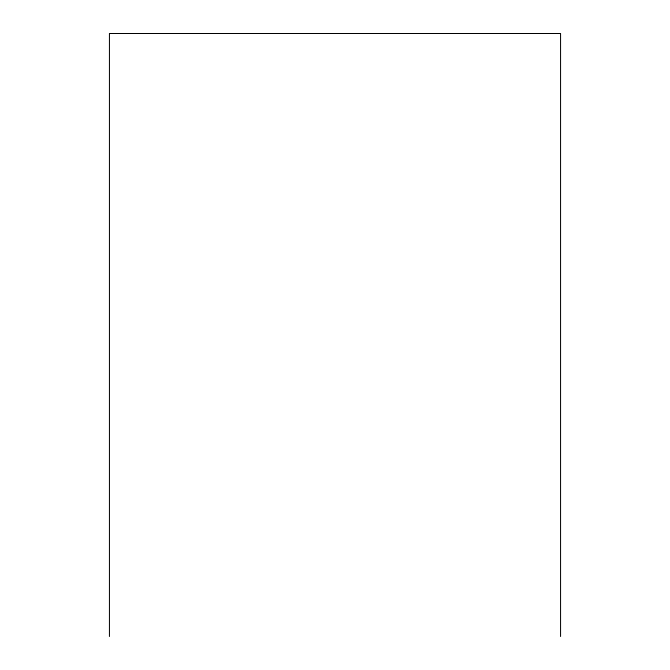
<?xml version="1.0" encoding="UTF-8"?>
<svg xmlns="http://www.w3.org/2000/svg" width="670" height="670" viewBox="0 0 670 670"><rect width="100%" height="100%" fill="white"/><g stroke="black" fill="none" stroke-linecap="round" stroke-linejoin="round"><path stroke-width="1" d="M560.564 636.5L560.564 33.5L109.436 33.5L109.436 636.5"/></g></svg>
